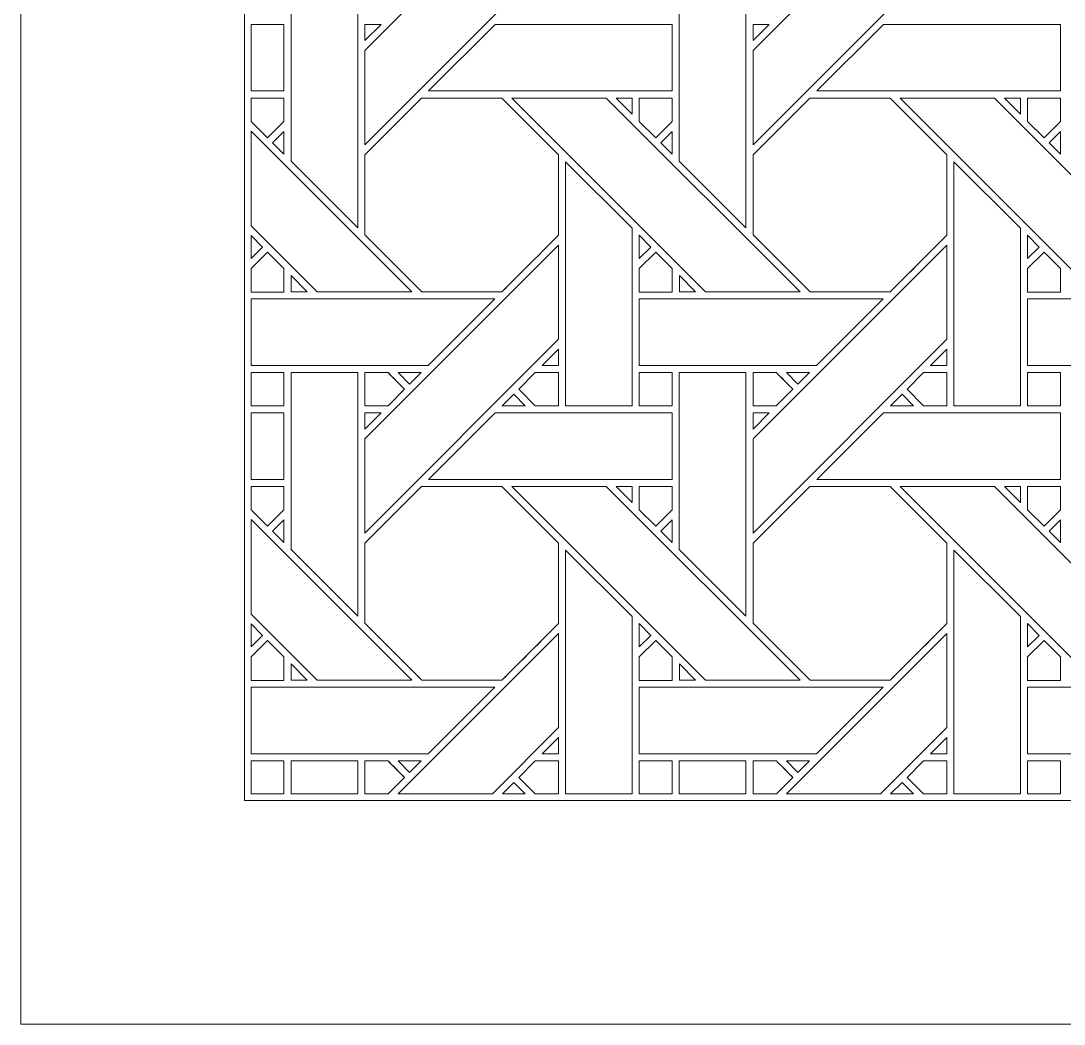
# Model space of a CAD drawing. Header units: inches. Extents: x 9.88 to 14.88, y 6.59 to 11.59.
# Drawn here: x 9.883 to 12.432, y 6.595 to 9.046 of the extents above; entities that cross this region are included whole.
import ezdxf

# ---------------------------------------------------------------- set-up
doc = ezdxf.new("R2010")
doc.units = ezdxf.units.IN
doc.header["$MEASUREMENT"] = 0
doc.layers.add('Design', color=7, linetype='Continuous', lineweight=0)

msp = doc.modelspace()

# ---------------------------------------------------------------- linework, layer by layer
at = {"layer": 'Design'}
for points, knots in [([(9.8829, 11.5948), (9.8829, 11.5948), (9.8829, 6.5948), (9.8829, 6.5948), (9.8829, 6.5948), (14.8829, 6.5948), (14.8829, 6.5948), (14.8829, 6.5948), (14.8829, 11.5948), (14.8829, 11.5948), (14.8829, 11.5948), (9.8829, 11.5948), (9.8829, 11.5948)], [0, 0, 0, 0, 1, 1, 1, 2, 2, 2, 3, 3, 3, 4, 4, 4, 4]), ([(10.4295, 11.0481), (10.4295, 11.0481), (10.4295, 7.1414), (10.4295, 7.1414), (10.4295, 7.1414), (14.3362, 7.1414), (14.3362, 7.1414), (14.3362, 7.1414), (14.3362, 11.0481), (14.3362, 11.0481), (14.3362, 11.0481), (10.4295, 11.0481), (10.4295, 11.0481)], [0, 0, 0, 0, 1, 1, 1, 2, 2, 2, 3, 3, 3, 4, 4, 4, 4]), ([(11.1966, 9.4467), (11.1966, 9.4467), (11.1966, 9.2166), (11.1966, 9.2166), (11.1966, 9.2166), (10.7229, 8.743), (10.7229, 8.743), (10.7229, 8.743), (10.7229, 8.9731), (10.7229, 8.9731), (10.7229, 8.9731), (11.1966, 9.4467), (11.1966, 9.4467)], [0, 0, 0, 0, 1, 1, 1, 2, 2, 2, 3, 3, 3, 4, 4, 4, 4]), ([(12.1453, 9.2166), (12.1453, 9.2166), (11.6717, 8.743), (11.6717, 8.743), (11.6717, 8.743), (11.6717, 8.9731), (11.6717, 8.9731), (11.6717, 8.9731), (12.1453, 9.4467), (12.1453, 9.4467), (12.1453, 9.4467), (12.1453, 9.2166), (12.1453, 9.2166)], [0, 0, 0, 0, 1, 1, 1, 2, 2, 2, 3, 3, 3, 4, 4, 4, 4]), ([(10.5429, 9.1352), (10.5429, 9.1352), (10.7058, 9.1352), (10.7058, 9.1352), (10.7058, 9.1352), (10.7058, 8.5401), (10.7058, 8.5401), (10.7058, 8.5401), (10.5429, 8.703), (10.5429, 8.703), (10.5429, 8.703), (10.5429, 9.1352), (10.5429, 9.1352)], [0, 0, 0, 0, 1, 1, 1, 2, 2, 2, 3, 3, 3, 4, 4, 4, 4]), ([(11.6545, 9.1352), (11.6545, 9.1352), (11.6545, 8.5401), (11.6545, 8.5401), (11.6545, 8.5401), (11.4916, 8.703), (11.4916, 8.703), (11.4916, 8.703), (11.4916, 9.1352), (11.4916, 9.1352), (11.4916, 9.1352), (11.6545, 9.1352), (11.6545, 9.1352)], [0, 0, 0, 0, 1, 1, 1, 2, 2, 2, 3, 3, 3, 4, 4, 4, 4]), ([(10.5253, 9.0373), (10.5253, 9.0373), (10.5253, 8.8745), (10.5253, 8.8745), (10.5253, 8.8745), (10.4455, 8.8745), (10.4455, 8.8745), (10.4455, 8.8745), (10.4455, 9.0373), (10.4455, 9.0373), (10.4455, 9.0373), (10.5253, 9.0373), (10.5253, 9.0373)], [0, 0, 0, 0, 1, 1, 1, 2, 2, 2, 3, 3, 3, 4, 4, 4, 4]), ([(10.7229, 8.9975), (10.7229, 8.9975), (10.7229, 9.0373), (10.7229, 9.0373), (10.7229, 9.0373), (10.7628, 9.0373), (10.7628, 9.0373), (10.7628, 9.0373), (10.7229, 8.9975), (10.7229, 8.9975)], [0, 0, 0, 0, 1, 1, 1, 2, 2, 2, 3, 3, 3, 3]), ([(11.4741, 9.0373), (11.4741, 9.0373), (11.4741, 8.8745), (11.4741, 8.8745), (11.4741, 8.8745), (10.8788, 8.8745), (10.8788, 8.8745), (10.8788, 8.8745), (11.0416, 9.0373), (11.0416, 9.0373), (11.0416, 9.0373), (11.4741, 9.0373), (11.4741, 9.0373)], [0, 0, 0, 0, 1, 1, 1, 2, 2, 2, 3, 3, 3, 4, 4, 4, 4]), ([(11.7115, 9.0373), (11.7115, 9.0373), (11.6717, 8.9975), (11.6717, 8.9975), (11.6717, 8.9975), (11.6717, 9.0373), (11.6717, 9.0373), (11.6717, 9.0373), (11.7115, 9.0373), (11.7115, 9.0373)], [0, 0, 0, 0, 1, 1, 1, 2, 2, 2, 3, 3, 3, 3]), ([(12.4228, 9.0373), (12.4228, 9.0373), (12.4228, 8.8745), (12.4228, 8.8745), (12.4228, 8.8745), (11.8275, 8.8745), (11.8275, 8.8745), (11.8275, 8.8745), (11.9904, 9.0373), (11.9904, 9.0373), (11.9904, 9.0373), (12.4228, 9.0373), (12.4228, 9.0373)], [0, 0, 0, 0, 1, 1, 1, 2, 2, 2, 3, 3, 3, 4, 4, 4, 4]), ([(10.5253, 8.8573), (10.5253, 8.8573), (10.5253, 8.7997), (10.5253, 8.7997), (10.5253, 8.7997), (10.4854, 8.7598), (10.4854, 8.7598), (10.4854, 8.7598), (10.4455, 8.7997), (10.4455, 8.7997), (10.4455, 8.7997), (10.4455, 8.8573), (10.4455, 8.8573), (10.4455, 8.8573), (10.5253, 8.8573), (10.5253, 8.8573)], [0, 0, 0, 0, 1, 1, 1, 2, 2, 2, 3, 3, 3, 4, 4, 4, 5, 5, 5, 5]), ([(10.5253, 8.7997), (10.5253, 8.7997), (10.4854, 8.7598), (10.4854, 8.7598), (10.4854, 8.7598), (10.4455, 8.7997), (10.4455, 8.7997), (10.4455, 8.7997), (10.4455, 8.8573), (10.4455, 8.8573), (10.4455, 8.8573), (10.5253, 8.8573), (10.5253, 8.8573), (10.5253, 8.8573), (10.5253, 8.7997), (10.5253, 8.7997)], [0, 0, 0, 0, 1, 1, 1, 2, 2, 2, 3, 3, 3, 4, 4, 4, 5, 5, 5, 5]), ([(10.8616, 8.8573), (10.8616, 8.8573), (11.0578, 8.8573), (11.0578, 8.8573), (11.0578, 8.8573), (11.1966, 8.7186), (11.1966, 8.7186), (11.1966, 8.7186), (11.1966, 8.5224), (11.1966, 8.5224), (11.1788, 8.5044), (11.0669, 8.3927), (11.0579, 8.3837), (11.0579, 8.3837), (10.8622, 8.3837), (10.8622, 8.3837), (10.8622, 8.3837), (10.7229, 8.5229), (10.7229, 8.5229), (10.7229, 8.5229), (10.7229, 8.7186), (10.7229, 8.7186), (10.7229, 8.7186), (10.8616, 8.8573), (10.8616, 8.8573)], [0, 0, 0, 0, 1, 1, 1, 2, 2, 2, 3, 3, 3, 4, 4, 4, 5, 5, 5, 6, 6, 6, 7, 7, 7, 8, 8, 8, 8]), ([(10.8616, 8.8573), (10.8616, 8.8573), (11.0578, 8.8573), (11.0578, 8.8573), (11.0578, 8.8573), (11.1966, 8.7186), (11.1966, 8.7186), (11.1966, 8.7186), (11.1966, 8.5224), (11.1966, 8.5224), (11.1787, 8.5044), (11.0668, 8.3927), (11.0579, 8.3837), (11.0579, 8.3837), (10.8622, 8.3837), (10.8622, 8.3837), (10.8622, 8.3837), (10.7229, 8.5229), (10.7229, 8.5229), (10.7229, 8.5229), (10.7229, 8.7186), (10.7229, 8.7186), (10.7229, 8.7186), (10.8616, 8.8573), (10.8616, 8.8573)], [0, 0, 0, 0, 1, 1, 1, 2, 2, 2, 3, 3, 3, 4, 4, 4, 5, 5, 5, 6, 6, 6, 7, 7, 7, 8, 8, 8, 8]), ([(11.313, 8.8573), (11.313, 8.8573), (11.7867, 8.3837), (11.7867, 8.3837), (11.7867, 8.3837), (11.5556, 8.3837), (11.5556, 8.3837), (11.5556, 8.3837), (11.0821, 8.8573), (11.0821, 8.8573), (11.0821, 8.8573), (11.313, 8.8573), (11.313, 8.8573)], [0, 0, 0, 0, 1, 1, 1, 2, 2, 2, 3, 3, 3, 4, 4, 4, 4]), ([(11.3766, 8.8573), (11.3766, 8.8573), (11.3766, 8.8175), (11.3766, 8.8175), (11.3766, 8.8175), (11.3372, 8.8573), (11.3372, 8.8573), (11.3372, 8.8573), (11.3766, 8.8573), (11.3766, 8.8573)], [0, 0, 0, 0, 1, 1, 1, 2, 2, 2, 3, 3, 3, 3]), ([(11.474, 8.8573), (11.474, 8.8573), (11.474, 8.7997), (11.474, 8.7997), (11.474, 8.7997), (11.4341, 8.7598), (11.4341, 8.7598), (11.4341, 8.7598), (11.3938, 8.8001), (11.3938, 8.8001), (11.3938, 8.8001), (11.3938, 8.8573), (11.3938, 8.8573), (11.3938, 8.8573), (11.474, 8.8573), (11.474, 8.8573)], [0, 0, 0, 0, 1, 1, 1, 2, 2, 2, 3, 3, 3, 4, 4, 4, 5, 5, 5, 5]), ([(11.4341, 8.7598), (11.4341, 8.7598), (11.3938, 8.8001), (11.3938, 8.8001), (11.3938, 8.8001), (11.3938, 8.8573), (11.3938, 8.8573), (11.3938, 8.8573), (11.474, 8.8573), (11.474, 8.8573), (11.474, 8.8573), (11.474, 8.7997), (11.474, 8.7997), (11.474, 8.7997), (11.4341, 8.7598), (11.4341, 8.7598)], [0, 0, 0, 0, 1, 1, 1, 2, 2, 2, 3, 3, 3, 4, 4, 4, 5, 5, 5, 5]), ([(11.8104, 8.8573), (11.8104, 8.8573), (12.0066, 8.8573), (12.0066, 8.8573), (12.0066, 8.8573), (12.1453, 8.7186), (12.1453, 8.7186), (12.1453, 8.7186), (12.1453, 8.5224), (12.1453, 8.5224), (12.1275, 8.5045), (12.0156, 8.3927), (12.0066, 8.3837), (12.0066, 8.3837), (11.8109, 8.3837), (11.8109, 8.3837), (11.8109, 8.3837), (11.6717, 8.5229), (11.6717, 8.5229), (11.6717, 8.5229), (11.6717, 8.7186), (11.6717, 8.7186), (11.6717, 8.7186), (11.8104, 8.8573), (11.8104, 8.8573)], [0, 0, 0, 0, 1, 1, 1, 2, 2, 2, 3, 3, 3, 4, 4, 4, 5, 5, 5, 6, 6, 6, 7, 7, 7, 8, 8, 8, 8]), ([(11.6717, 8.7186), (11.6717, 8.7186), (11.8104, 8.8573), (11.8104, 8.8573), (11.8104, 8.8573), (12.0066, 8.8573), (12.0066, 8.8573), (12.0066, 8.8573), (12.1453, 8.7186), (12.1453, 8.7186), (12.1453, 8.7186), (12.1453, 8.5224), (12.1453, 8.5224), (12.1273, 8.5043), (12.0155, 8.3926), (12.0066, 8.3837), (12.0066, 8.3837), (11.8109, 8.3837), (11.8109, 8.3837), (11.8109, 8.3837), (11.6717, 8.5229), (11.6717, 8.5229), (11.6717, 8.5229), (11.6717, 8.7186), (11.6717, 8.7186)], [0, 0, 0, 0, 1, 1, 1, 2, 2, 2, 3, 3, 3, 4, 4, 4, 5, 5, 5, 6, 6, 6, 7, 7, 7, 8, 8, 8, 8]), ([(12.0308, 8.8573), (12.0308, 8.8573), (12.2618, 8.8573), (12.2618, 8.8573), (12.2618, 8.8573), (12.7354, 8.3837), (12.7354, 8.3837), (12.7354, 8.3837), (12.5044, 8.3837), (12.5044, 8.3837), (12.5044, 8.3837), (12.0308, 8.8573), (12.0308, 8.8573)], [0, 0, 0, 0, 1, 1, 1, 2, 2, 2, 3, 3, 3, 4, 4, 4, 4]), ([(12.3253, 8.8573), (12.3253, 8.8573), (12.3253, 8.8175), (12.3253, 8.8175), (12.3253, 8.8175), (12.2859, 8.8573), (12.2859, 8.8573), (12.2859, 8.8573), (12.3253, 8.8573), (12.3253, 8.8573)], [0, 0, 0, 0, 1, 1, 1, 2, 2, 2, 3, 3, 3, 3]), ([(12.4228, 8.8573), (12.4228, 8.8573), (12.4228, 8.7997), (12.4228, 8.7997), (12.4228, 8.7997), (12.3828, 8.7598), (12.3828, 8.7598), (12.3828, 8.7598), (12.3425, 8.8001), (12.3425, 8.8001), (12.3425, 8.8001), (12.3425, 8.8573), (12.3425, 8.8573), (12.3425, 8.8573), (12.4228, 8.8573), (12.4228, 8.8573)], [0, 0, 0, 0, 1, 1, 1, 2, 2, 2, 3, 3, 3, 4, 4, 4, 5, 5, 5, 5]), ([(12.3828, 8.7598), (12.3828, 8.7598), (12.3425, 8.8001), (12.3425, 8.8001), (12.3425, 8.8001), (12.3425, 8.8573), (12.3425, 8.8573), (12.3425, 8.8573), (12.4228, 8.8573), (12.4228, 8.8573), (12.4228, 8.8573), (12.4228, 8.7997), (12.4228, 8.7997), (12.4228, 8.7997), (12.3828, 8.7598), (12.3828, 8.7598)], [0, 0, 0, 0, 1, 1, 1, 2, 2, 2, 3, 3, 3, 4, 4, 4, 5, 5, 5, 5]), ([(10.4455, 8.7762), (10.4455, 8.7762), (10.8379, 8.3837), (10.8379, 8.3837), (10.8379, 8.3837), (10.6069, 8.3837), (10.6069, 8.3837), (10.6069, 8.3837), (10.4455, 8.5452), (10.4455, 8.5452), (10.4455, 8.5452), (10.4455, 8.7762), (10.4455, 8.7762)], [0, 0, 0, 0, 1, 1, 1, 2, 2, 2, 3, 3, 3, 4, 4, 4, 4]), ([(10.5253, 8.7755), (10.5253, 8.7755), (10.5253, 8.7203), (10.5253, 8.7203), (10.5253, 8.7203), (10.4976, 8.7477), (10.4976, 8.7477), (10.4976, 8.7477), (10.5253, 8.7755), (10.5253, 8.7755)], [0, 0, 0, 0, 1, 1, 1, 2, 2, 2, 3, 3, 3, 3]), ([(11.4741, 8.7755), (11.4741, 8.7755), (11.4741, 8.7203), (11.4741, 8.7203), (11.4741, 8.7203), (11.4463, 8.7477), (11.4463, 8.7477), (11.4463, 8.7477), (11.4741, 8.7755), (11.4741, 8.7755)], [0, 0, 0, 0, 1, 1, 1, 2, 2, 2, 3, 3, 3, 3]), ([(12.4228, 8.7755), (12.4228, 8.7755), (12.4228, 8.7203), (12.4228, 8.7203), (12.4228, 8.7203), (12.395, 8.7477), (12.395, 8.7477), (12.395, 8.7477), (12.4228, 8.7755), (12.4228, 8.7755)], [0, 0, 0, 0, 1, 1, 1, 2, 2, 2, 3, 3, 3, 3]), ([(11.3765, 8.5394), (11.3765, 8.5394), (11.3765, 8.1057), (11.3765, 8.1057), (11.3765, 8.1057), (11.2137, 8.1057), (11.2137, 8.1057), (11.2137, 8.1057), (11.2137, 8.7015), (11.2137, 8.7015), (11.2137, 8.7015), (11.3765, 8.5394), (11.3765, 8.5394)], [0, 0, 0, 0, 1, 1, 1, 2, 2, 2, 3, 3, 3, 4, 4, 4, 4]), ([(12.3252, 8.5394), (12.3252, 8.5394), (12.3252, 8.1057), (12.3252, 8.1057), (12.3252, 8.1057), (12.1625, 8.1057), (12.1625, 8.1057), (12.1625, 8.1057), (12.1625, 8.7015), (12.1625, 8.7015), (12.1625, 8.7015), (12.3252, 8.5394), (12.3252, 8.5394)], [0, 0, 0, 0, 1, 1, 1, 2, 2, 2, 3, 3, 3, 4, 4, 4, 4]), ([(10.4455, 8.5215), (10.4455, 8.5215), (10.4733, 8.4933), (10.4733, 8.4933), (10.4733, 8.4933), (10.4455, 8.4655), (10.4455, 8.4655), (10.4455, 8.4655), (10.4455, 8.5215), (10.4455, 8.5215)], [0, 0, 0, 0, 1, 1, 1, 2, 2, 2, 3, 3, 3, 3]), ([(11.3938, 8.4651), (11.3938, 8.4651), (11.3938, 8.5219), (11.3938, 8.5219), (11.3938, 8.5219), (11.422, 8.4933), (11.422, 8.4933), (11.422, 8.4933), (11.3938, 8.4651), (11.3938, 8.4651)], [0, 0, 0, 0, 1, 1, 1, 2, 2, 2, 3, 3, 3, 3]), ([(12.3425, 8.4651), (12.3425, 8.4651), (12.3425, 8.5219), (12.3425, 8.5219), (12.3425, 8.5219), (12.3707, 8.4933), (12.3707, 8.4933), (12.3707, 8.4933), (12.3425, 8.4651), (12.3425, 8.4651)], [0, 0, 0, 0, 1, 1, 1, 2, 2, 2, 3, 3, 3, 3]), ([(11.1966, 8.498), (11.1966, 8.498), (11.1966, 8.2679), (11.1966, 8.2679), (11.1966, 8.2679), (10.7229, 7.7943), (10.7229, 7.7943), (10.7229, 7.7943), (10.7229, 8.0244), (10.7229, 8.0244), (10.7229, 8.0244), (11.1966, 8.498), (11.1966, 8.498)], [0, 0, 0, 0, 1, 1, 1, 2, 2, 2, 3, 3, 3, 4, 4, 4, 4]), ([(11.6717, 8.0244), (11.6717, 8.0244), (12.1453, 8.498), (12.1453, 8.498), (12.1453, 8.498), (12.1453, 8.2679), (12.1453, 8.2679), (12.1453, 8.2679), (11.6717, 7.7943), (11.6717, 7.7943), (11.6717, 7.7943), (11.6717, 8.0244), (11.6717, 8.0244)], [0, 0, 0, 0, 1, 1, 1, 2, 2, 2, 3, 3, 3, 4, 4, 4, 4]), ([(10.4455, 8.3834), (10.4455, 8.3834), (10.4455, 8.4411), (10.4455, 8.4411), (10.4455, 8.4411), (10.4854, 8.4811), (10.4854, 8.4811), (10.4854, 8.4811), (10.5257, 8.4407), (10.5257, 8.4407), (10.5257, 8.4407), (10.5257, 8.3834), (10.5257, 8.3834), (10.5257, 8.3834), (10.4455, 8.3834), (10.4455, 8.3834)], [0, 0, 0, 0, 1, 1, 1, 2, 2, 2, 3, 3, 3, 4, 4, 4, 5, 5, 5, 5]), ([(10.4455, 8.4411), (10.4455, 8.4411), (10.4854, 8.4811), (10.4854, 8.4811), (10.4854, 8.4811), (10.5257, 8.4407), (10.5257, 8.4407), (10.5257, 8.4407), (10.5257, 8.3834), (10.5257, 8.3834), (10.5257, 8.3834), (10.4455, 8.3834), (10.4455, 8.3834), (10.4455, 8.3834), (10.4455, 8.4411), (10.4455, 8.4411)], [0, 0, 0, 0, 1, 1, 1, 2, 2, 2, 3, 3, 3, 4, 4, 4, 5, 5, 5, 5]), ([(11.3938, 8.3834), (11.3938, 8.3834), (11.3938, 8.4407), (11.3938, 8.4407), (11.3938, 8.4407), (11.4341, 8.4811), (11.4341, 8.4811), (11.4341, 8.4811), (11.4745, 8.4407), (11.4745, 8.4407), (11.4745, 8.4407), (11.4745, 8.3834), (11.4745, 8.3834), (11.4745, 8.3834), (11.3938, 8.3834), (11.3938, 8.3834)], [0, 0, 0, 0, 1, 1, 1, 2, 2, 2, 3, 3, 3, 4, 4, 4, 5, 5, 5, 5]), ([(11.3938, 8.3834), (11.3938, 8.3834), (11.3938, 8.4407), (11.3938, 8.4407), (11.3938, 8.4407), (11.4341, 8.4811), (11.4341, 8.4811), (11.4341, 8.4811), (11.4745, 8.4407), (11.4745, 8.4407), (11.4745, 8.4407), (11.4745, 8.3834), (11.4745, 8.3834), (11.4745, 8.3834), (11.3938, 8.3834), (11.3938, 8.3834)], [0, 0, 0, 0, 1, 1, 1, 2, 2, 2, 3, 3, 3, 4, 4, 4, 5, 5, 5, 5]), ([(12.3425, 8.3834), (12.3425, 8.3834), (12.3425, 8.4407), (12.3425, 8.4407), (12.3425, 8.4407), (12.3829, 8.4811), (12.3829, 8.4811), (12.3829, 8.4811), (12.4232, 8.4407), (12.4232, 8.4407), (12.4232, 8.4407), (12.4232, 8.3834), (12.4232, 8.3834), (12.4232, 8.3834), (12.3425, 8.3834), (12.3425, 8.3834)], [0, 0, 0, 0, 1, 1, 1, 2, 2, 2, 3, 3, 3, 4, 4, 4, 5, 5, 5, 5]), ([(12.3829, 8.4811), (12.3829, 8.4811), (12.4232, 8.4407), (12.4232, 8.4407), (12.4232, 8.4407), (12.4232, 8.3834), (12.4232, 8.3834), (12.4232, 8.3834), (12.3425, 8.3834), (12.3425, 8.3834), (12.3425, 8.3834), (12.3425, 8.4407), (12.3425, 8.4407), (12.3425, 8.4407), (12.3829, 8.4811), (12.3829, 8.4811)], [0, 0, 0, 0, 1, 1, 1, 2, 2, 2, 3, 3, 3, 4, 4, 4, 5, 5, 5, 5]), ([(10.5827, 8.3837), (10.5827, 8.3837), (10.543, 8.3837), (10.543, 8.3837), (10.543, 8.3837), (10.543, 8.4235), (10.543, 8.4235), (10.543, 8.4235), (10.5827, 8.3837), (10.5827, 8.3837)], [0, 0, 0, 0, 1, 1, 1, 2, 2, 2, 3, 3, 3, 3]), ([(11.5314, 8.3837), (11.5314, 8.3837), (11.4917, 8.3837), (11.4917, 8.3837), (11.4917, 8.3837), (11.4917, 8.4235), (11.4917, 8.4235), (11.4917, 8.4235), (11.5314, 8.3837), (11.5314, 8.3837)], [0, 0, 0, 0, 1, 1, 1, 2, 2, 2, 3, 3, 3, 3]), ([(10.4455, 8.2037), (10.4455, 8.2037), (10.4455, 8.3664), (10.4455, 8.3664), (10.4455, 8.3664), (11.0408, 8.3664), (11.0408, 8.3664), (11.0408, 8.3664), (10.8781, 8.2037), (10.8781, 8.2037), (10.8781, 8.2037), (10.4455, 8.2037), (10.4455, 8.2037)], [0, 0, 0, 0, 1, 1, 1, 2, 2, 2, 3, 3, 3, 4, 4, 4, 4]), ([(11.3938, 8.2037), (11.3938, 8.2037), (11.3938, 8.3664), (11.3938, 8.3664), (11.3938, 8.3664), (11.9895, 8.3664), (11.9895, 8.3664), (11.9895, 8.3664), (11.8268, 8.2037), (11.8268, 8.2037), (11.8268, 8.2037), (11.3938, 8.2037), (11.3938, 8.2037)], [0, 0, 0, 0, 1, 1, 1, 2, 2, 2, 3, 3, 3, 4, 4, 4, 4]), ([(12.3425, 8.2037), (12.3425, 8.2037), (12.3425, 8.3664), (12.3425, 8.3664), (12.3425, 8.3664), (12.9383, 8.3664), (12.9383, 8.3664), (12.9383, 8.3664), (12.7755, 8.2037), (12.7755, 8.2037), (12.7755, 8.2037), (12.3425, 8.2037), (12.3425, 8.2037)], [0, 0, 0, 0, 1, 1, 1, 2, 2, 2, 3, 3, 3, 4, 4, 4, 4]), ([(11.1568, 8.2038), (11.1568, 8.2038), (11.1966, 8.2435), (11.1966, 8.2435), (11.1966, 8.2435), (11.1966, 8.2038), (11.1966, 8.2038), (11.1966, 8.2038), (11.1568, 8.2038), (11.1568, 8.2038)], [0, 0, 0, 0, 1, 1, 1, 2, 2, 2, 3, 3, 3, 3]), ([(12.1056, 8.2038), (12.1056, 8.2038), (12.1453, 8.2435), (12.1453, 8.2435), (12.1453, 8.2435), (12.1453, 8.2038), (12.1453, 8.2038), (12.1453, 8.2038), (12.1056, 8.2038), (12.1056, 8.2038)], [0, 0, 0, 0, 1, 1, 1, 2, 2, 2, 3, 3, 3, 3]), ([(10.4455, 8.1865), (10.4455, 8.1865), (10.5253, 8.1865), (10.5253, 8.1865), (10.5253, 8.1865), (10.5253, 8.1057), (10.5253, 8.1057), (10.5253, 8.1057), (10.4455, 8.1057), (10.4455, 8.1057), (10.4455, 8.1057), (10.4455, 8.1865), (10.4455, 8.1865)], [0, 0, 0, 0, 1, 1, 1, 2, 2, 2, 3, 3, 3, 4, 4, 4, 4]), ([(10.4455, 8.1865), (10.4455, 8.1865), (10.5253, 8.1865), (10.5253, 8.1865), (10.5253, 8.1865), (10.5253, 8.1057), (10.5253, 8.1057), (10.5253, 8.1057), (10.4455, 8.1057), (10.4455, 8.1057), (10.4455, 8.1057), (10.4455, 8.1865), (10.4455, 8.1865)], [0, 0, 0, 0, 1, 1, 1, 2, 2, 2, 3, 3, 3, 4, 4, 4, 4]), ([(10.5429, 8.1865), (10.5429, 8.1865), (10.7058, 8.1865), (10.7058, 8.1865), (10.7058, 8.1865), (10.7058, 7.5914), (10.7058, 7.5914), (10.7058, 7.5914), (10.5429, 7.7543), (10.5429, 7.7543), (10.5429, 7.7543), (10.5429, 8.1865), (10.5429, 8.1865)], [0, 0, 0, 0, 1, 1, 1, 2, 2, 2, 3, 3, 3, 4, 4, 4, 4]), ([(10.78, 8.1865), (10.7851, 8.1813), (10.8159, 8.1505), (10.8203, 8.1461), (10.8203, 8.1461), (10.7799, 8.1057), (10.7799, 8.1057), (10.7799, 8.1057), (10.7229, 8.1057), (10.7229, 8.1057), (10.7229, 8.1057), (10.7229, 8.1865), (10.7229, 8.1865), (10.7229, 8.1865), (10.78, 8.1865), (10.78, 8.1865)], [0, 0, 0, 0, 1, 1, 1, 2, 2, 2, 3, 3, 3, 4, 4, 4, 5, 5, 5, 5]), ([(10.8203, 8.1461), (10.8203, 8.1461), (10.7799, 8.1057), (10.7799, 8.1057), (10.7799, 8.1057), (10.7229, 8.1057), (10.7229, 8.1057), (10.7229, 8.1057), (10.7229, 8.1865), (10.7229, 8.1865), (10.7229, 8.1865), (10.78, 8.1865), (10.78, 8.1865), (10.7855, 8.181), (10.8203, 8.1461), (10.8203, 8.1461)], [0, 0, 0, 0, 1, 1, 1, 2, 2, 2, 3, 3, 3, 4, 4, 4, 5, 5, 5, 5]), ([(10.8325, 8.1583), (10.8325, 8.1583), (10.8044, 8.1865), (10.8044, 8.1865), (10.8044, 8.1865), (10.8608, 8.1865), (10.8608, 8.1865), (10.8608, 8.1865), (10.8325, 8.1583), (10.8325, 8.1583)], [0, 0, 0, 0, 1, 1, 1, 2, 2, 2, 3, 3, 3, 3]), ([(11.1395, 8.1057), (11.1395, 8.1057), (11.0991, 8.1461), (11.0991, 8.1461), (11.0991, 8.1461), (11.1396, 8.1865), (11.1396, 8.1865), (11.1396, 8.1865), (11.1966, 8.1865), (11.1966, 8.1865), (11.1966, 8.1865), (11.1966, 8.1057), (11.1966, 8.1057), (11.1966, 8.1057), (11.1395, 8.1057), (11.1395, 8.1057)], [0, 0, 0, 0, 1, 1, 1, 2, 2, 2, 3, 3, 3, 4, 4, 4, 5, 5, 5, 5]), ([(11.1966, 8.1865), (11.1966, 8.1865), (11.1966, 8.1057), (11.1966, 8.1057), (11.1966, 8.1057), (11.1395, 8.1057), (11.1395, 8.1057), (11.1395, 8.1057), (11.0991, 8.1461), (11.0991, 8.1461), (11.0991, 8.1461), (11.1396, 8.1865), (11.1396, 8.1865), (11.1396, 8.1865), (11.1966, 8.1865), (11.1966, 8.1865)], [0, 0, 0, 0, 1, 1, 1, 2, 2, 2, 3, 3, 3, 4, 4, 4, 5, 5, 5, 5]), ([(11.3938, 8.1057), (11.3938, 8.1057), (11.3938, 8.1865), (11.3938, 8.1865), (11.3938, 8.1865), (11.474, 8.1865), (11.474, 8.1865), (11.474, 8.1865), (11.474, 8.1057), (11.474, 8.1057), (11.474, 8.1057), (11.3938, 8.1057), (11.3938, 8.1057)], [0, 0, 0, 0, 1, 1, 1, 2, 2, 2, 3, 3, 3, 4, 4, 4, 4]), ([(11.3938, 8.1865), (11.3938, 8.1865), (11.474, 8.1865), (11.474, 8.1865), (11.474, 8.1865), (11.474, 8.1057), (11.474, 8.1057), (11.474, 8.1057), (11.3938, 8.1057), (11.3938, 8.1057), (11.3938, 8.1057), (11.3938, 8.1865), (11.3938, 8.1865)], [0, 0, 0, 0, 1, 1, 1, 2, 2, 2, 3, 3, 3, 4, 4, 4, 4]), ([(11.6545, 8.1865), (11.6545, 8.1865), (11.6545, 7.5914), (11.6545, 7.5914), (11.6545, 7.5914), (11.4916, 7.7543), (11.4916, 7.7543), (11.4916, 7.7543), (11.4916, 8.1865), (11.4916, 8.1865), (11.4916, 8.1865), (11.6545, 8.1865), (11.6545, 8.1865)], [0, 0, 0, 0, 1, 1, 1, 2, 2, 2, 3, 3, 3, 4, 4, 4, 4]), ([(11.7287, 8.1865), (11.7339, 8.1813), (11.7646, 8.1505), (11.7691, 8.1461), (11.7691, 8.1461), (11.7286, 8.1057), (11.7286, 8.1057), (11.7286, 8.1057), (11.6717, 8.1057), (11.6717, 8.1057), (11.6717, 8.1057), (11.6717, 8.1865), (11.6717, 8.1865), (11.6717, 8.1865), (11.7287, 8.1865), (11.7287, 8.1865)], [0, 0, 0, 0, 1, 1, 1, 2, 2, 2, 3, 3, 3, 4, 4, 4, 5, 5, 5, 5]), ([(11.6717, 8.1865), (11.6717, 8.1865), (11.7287, 8.1865), (11.7287, 8.1865), (11.734, 8.1812), (11.7648, 8.1503), (11.7691, 8.1461), (11.7691, 8.1461), (11.7286, 8.1057), (11.7286, 8.1057), (11.7286, 8.1057), (11.6717, 8.1057), (11.6717, 8.1057), (11.6717, 8.1057), (11.6717, 8.1865), (11.6717, 8.1865)], [0, 0, 0, 0, 1, 1, 1, 2, 2, 2, 3, 3, 3, 4, 4, 4, 5, 5, 5, 5]), ([(11.8096, 8.1865), (11.8096, 8.1865), (11.7813, 8.1583), (11.7813, 8.1583), (11.7813, 8.1583), (11.7531, 8.1865), (11.7531, 8.1865), (11.7531, 8.1865), (11.8096, 8.1865), (11.8096, 8.1865)], [0, 0, 0, 0, 1, 1, 1, 2, 2, 2, 3, 3, 3, 3]), ([(12.0882, 8.1057), (12.0882, 8.1057), (12.0479, 8.1461), (12.0479, 8.1461), (12.0479, 8.1461), (12.0883, 8.1865), (12.0883, 8.1865), (12.0883, 8.1865), (12.1453, 8.1865), (12.1453, 8.1865), (12.1453, 8.1865), (12.1453, 8.1057), (12.1453, 8.1057), (12.1453, 8.1057), (12.0882, 8.1057), (12.0882, 8.1057)], [0, 0, 0, 0, 1, 1, 1, 2, 2, 2, 3, 3, 3, 4, 4, 4, 5, 5, 5, 5]), ([(12.0479, 8.1461), (12.0479, 8.1461), (12.0883, 8.1865), (12.0883, 8.1865), (12.0883, 8.1865), (12.1453, 8.1865), (12.1453, 8.1865), (12.1453, 8.1865), (12.1453, 8.1057), (12.1453, 8.1057), (12.1453, 8.1057), (12.0882, 8.1057), (12.0882, 8.1057), (12.0882, 8.1057), (12.0479, 8.1461), (12.0479, 8.1461)], [0, 0, 0, 0, 1, 1, 1, 2, 2, 2, 3, 3, 3, 4, 4, 4, 5, 5, 5, 5]), ([(12.3425, 8.1865), (12.3425, 8.1865), (12.4228, 8.1865), (12.4228, 8.1865), (12.4228, 8.1865), (12.4228, 8.1057), (12.4228, 8.1057), (12.4228, 8.1057), (12.3425, 8.1057), (12.3425, 8.1057), (12.3425, 8.1057), (12.3425, 8.1865), (12.3425, 8.1865)], [0, 0, 0, 0, 1, 1, 1, 2, 2, 2, 3, 3, 3, 4, 4, 4, 4]), ([(12.4228, 8.1865), (12.4228, 8.1865), (12.4228, 8.1057), (12.4228, 8.1057), (12.4228, 8.1057), (12.3425, 8.1057), (12.3425, 8.1057), (12.3425, 8.1057), (12.3425, 8.1865), (12.3425, 8.1865), (12.3425, 8.1865), (12.4228, 8.1865), (12.4228, 8.1865)], [0, 0, 0, 0, 1, 1, 1, 2, 2, 2, 3, 3, 3, 4, 4, 4, 4]), ([(11.1153, 8.1057), (11.1153, 8.1057), (11.0588, 8.1057), (11.0588, 8.1057), (11.0588, 8.1057), (11.087, 8.1339), (11.087, 8.1339), (11.087, 8.1339), (11.1153, 8.1057), (11.1153, 8.1057)], [0, 0, 0, 0, 1, 1, 1, 2, 2, 2, 3, 3, 3, 3]), ([(12.064, 8.1057), (12.064, 8.1057), (12.0075, 8.1057), (12.0075, 8.1057), (12.0075, 8.1057), (12.0358, 8.1339), (12.0358, 8.1339), (12.0358, 8.1339), (12.064, 8.1057), (12.064, 8.1057)], [0, 0, 0, 0, 1, 1, 1, 2, 2, 2, 3, 3, 3, 3]), ([(10.5253, 8.0885), (10.5253, 8.0885), (10.5253, 7.9257), (10.5253, 7.9257), (10.5253, 7.9257), (10.4455, 7.9257), (10.4455, 7.9257), (10.4455, 7.9257), (10.4455, 8.0885), (10.4455, 8.0885), (10.4455, 8.0885), (10.5253, 8.0885), (10.5253, 8.0885)], [0, 0, 0, 0, 1, 1, 1, 2, 2, 2, 3, 3, 3, 4, 4, 4, 4]), ([(10.7229, 8.0487), (10.7229, 8.0487), (10.7229, 8.0885), (10.7229, 8.0885), (10.7229, 8.0885), (10.7628, 8.0885), (10.7628, 8.0885), (10.7628, 8.0885), (10.7229, 8.0487), (10.7229, 8.0487)], [0, 0, 0, 0, 1, 1, 1, 2, 2, 2, 3, 3, 3, 3]), ([(10.8788, 7.9257), (10.8788, 7.9257), (11.0416, 8.0885), (11.0416, 8.0885), (11.0416, 8.0885), (11.4741, 8.0885), (11.4741, 8.0885), (11.4741, 8.0885), (11.4741, 7.9257), (11.4741, 7.9257), (11.4741, 7.9257), (10.8788, 7.9257), (10.8788, 7.9257)], [0, 0, 0, 0, 1, 1, 1, 2, 2, 2, 3, 3, 3, 4, 4, 4, 4]), ([(11.7115, 8.0885), (11.7115, 8.0885), (11.6717, 8.0487), (11.6717, 8.0487), (11.6717, 8.0487), (11.6717, 8.0885), (11.6717, 8.0885), (11.6717, 8.0885), (11.7115, 8.0885), (11.7115, 8.0885)], [0, 0, 0, 0, 1, 1, 1, 2, 2, 2, 3, 3, 3, 3]), ([(11.8275, 7.9257), (11.8275, 7.9257), (11.9904, 8.0885), (11.9904, 8.0885), (11.9904, 8.0885), (12.4228, 8.0885), (12.4228, 8.0885), (12.4228, 8.0885), (12.4228, 7.9257), (12.4228, 7.9257), (12.4228, 7.9257), (11.8275, 7.9257), (11.8275, 7.9257)], [0, 0, 0, 0, 1, 1, 1, 2, 2, 2, 3, 3, 3, 4, 4, 4, 4]), ([(10.5253, 7.9086), (10.5253, 7.9086), (10.5253, 7.851), (10.5253, 7.851), (10.5253, 7.851), (10.4854, 7.8111), (10.4854, 7.8111), (10.4854, 7.8111), (10.4455, 7.851), (10.4455, 7.851), (10.4455, 7.851), (10.4455, 7.9086), (10.4455, 7.9086), (10.4455, 7.9086), (10.5253, 7.9086), (10.5253, 7.9086)], [0, 0, 0, 0, 1, 1, 1, 2, 2, 2, 3, 3, 3, 4, 4, 4, 5, 5, 5, 5]), ([(10.5253, 7.851), (10.5253, 7.851), (10.4854, 7.8111), (10.4854, 7.8111), (10.4854, 7.8111), (10.4455, 7.851), (10.4455, 7.851), (10.4455, 7.851), (10.4455, 7.9086), (10.4455, 7.9086), (10.4455, 7.9086), (10.5253, 7.9086), (10.5253, 7.9086), (10.5253, 7.9086), (10.5253, 7.851), (10.5253, 7.851)], [0, 0, 0, 0, 1, 1, 1, 2, 2, 2, 3, 3, 3, 4, 4, 4, 5, 5, 5, 5]), ([(11.0579, 7.435), (11.0579, 7.435), (10.8622, 7.435), (10.8622, 7.435), (10.8622, 7.435), (10.7229, 7.5742), (10.7229, 7.5742), (10.7229, 7.5742), (10.7229, 7.7699), (10.7229, 7.7699), (10.7229, 7.7699), (10.8616, 7.9086), (10.8616, 7.9086), (10.8616, 7.9086), (11.0578, 7.9086), (11.0578, 7.9086), (11.0578, 7.9086), (11.1966, 7.7699), (11.1966, 7.7699), (11.1966, 7.7699), (11.1966, 7.5737), (11.1966, 7.5737), (11.1788, 7.5557), (11.0669, 7.444), (11.0579, 7.435)], [0, 0, 0, 0, 1, 1, 1, 2, 2, 2, 3, 3, 3, 4, 4, 4, 5, 5, 5, 6, 6, 6, 7, 7, 7, 8, 8, 8, 8]), ([(10.8622, 7.435), (10.8622, 7.435), (10.7229, 7.5742), (10.7229, 7.5742), (10.7229, 7.5742), (10.7229, 7.7699), (10.7229, 7.7699), (10.7229, 7.7699), (10.8616, 7.9086), (10.8616, 7.9086), (10.8616, 7.9086), (11.0578, 7.9086), (11.0578, 7.9086), (11.0578, 7.9086), (11.1966, 7.7699), (11.1966, 7.7699), (11.1966, 7.7699), (11.1966, 7.5737), (11.1966, 7.5737), (11.1786, 7.5555), (11.0667, 7.4438), (11.0579, 7.435), (11.0579, 7.435), (10.8622, 7.435), (10.8622, 7.435)], [0, 0, 0, 0, 1, 1, 1, 2, 2, 2, 3, 3, 3, 4, 4, 4, 5, 5, 5, 6, 6, 6, 7, 7, 7, 8, 8, 8, 8]), ([(11.0821, 7.9086), (11.0821, 7.9086), (11.313, 7.9086), (11.313, 7.9086), (11.313, 7.9086), (11.7867, 7.435), (11.7867, 7.435), (11.7867, 7.435), (11.5556, 7.435), (11.5556, 7.435), (11.5556, 7.435), (11.0821, 7.9086), (11.0821, 7.9086)], [0, 0, 0, 0, 1, 1, 1, 2, 2, 2, 3, 3, 3, 4, 4, 4, 4]), ([(11.3766, 7.9086), (11.3766, 7.9086), (11.3766, 7.8688), (11.3766, 7.8688), (11.3766, 7.8688), (11.3372, 7.9086), (11.3372, 7.9086), (11.3372, 7.9086), (11.3766, 7.9086), (11.3766, 7.9086)], [0, 0, 0, 0, 1, 1, 1, 2, 2, 2, 3, 3, 3, 3]), ([(11.474, 7.9086), (11.474, 7.9086), (11.474, 7.851), (11.474, 7.851), (11.474, 7.851), (11.4341, 7.8111), (11.4341, 7.8111), (11.4341, 7.8111), (11.3938, 7.8514), (11.3938, 7.8514), (11.3938, 7.8514), (11.3938, 7.9086), (11.3938, 7.9086), (11.3938, 7.9086), (11.474, 7.9086), (11.474, 7.9086)], [0, 0, 0, 0, 1, 1, 1, 2, 2, 2, 3, 3, 3, 4, 4, 4, 5, 5, 5, 5]), ([(11.4341, 7.8111), (11.4341, 7.8111), (11.3938, 7.8514), (11.3938, 7.8514), (11.3938, 7.8514), (11.3938, 7.9086), (11.3938, 7.9086), (11.3938, 7.9086), (11.474, 7.9086), (11.474, 7.9086), (11.474, 7.9086), (11.474, 7.851), (11.474, 7.851), (11.474, 7.851), (11.4341, 7.8111), (11.4341, 7.8111)], [0, 0, 0, 0, 1, 1, 1, 2, 2, 2, 3, 3, 3, 4, 4, 4, 5, 5, 5, 5]), ([(12.0066, 7.435), (12.0066, 7.435), (11.8109, 7.435), (11.8109, 7.435), (11.8109, 7.435), (11.6717, 7.5742), (11.6717, 7.5742), (11.6717, 7.5742), (11.6717, 7.7699), (11.6717, 7.7699), (11.6717, 7.7699), (11.8104, 7.9086), (11.8104, 7.9086), (11.8104, 7.9086), (12.0066, 7.9086), (12.0066, 7.9086), (12.0066, 7.9086), (12.1453, 7.7699), (12.1453, 7.7699), (12.1453, 7.7699), (12.1453, 7.5737), (12.1453, 7.5737), (12.1275, 7.5557), (12.0156, 7.444), (12.0066, 7.435)], [0, 0, 0, 0, 1, 1, 1, 2, 2, 2, 3, 3, 3, 4, 4, 4, 5, 5, 5, 6, 6, 6, 7, 7, 7, 8, 8, 8, 8]), ([(11.8109, 7.435), (11.8109, 7.435), (11.6717, 7.5742), (11.6717, 7.5742), (11.6717, 7.5742), (11.6717, 7.7699), (11.6717, 7.7699), (11.6717, 7.7699), (11.8104, 7.9086), (11.8104, 7.9086), (11.8104, 7.9086), (12.0066, 7.9086), (12.0066, 7.9086), (12.0066, 7.9086), (12.1453, 7.7699), (12.1453, 7.7699), (12.1453, 7.7699), (12.1453, 7.5737), (12.1453, 7.5737), (12.1274, 7.5556), (12.0155, 7.4439), (12.0066, 7.435), (12.0066, 7.435), (11.8109, 7.435), (11.8109, 7.435)], [0, 0, 0, 0, 1, 1, 1, 2, 2, 2, 3, 3, 3, 4, 4, 4, 5, 5, 5, 6, 6, 6, 7, 7, 7, 8, 8, 8, 8]), ([(12.0308, 7.9086), (12.0308, 7.9086), (12.2618, 7.9086), (12.2618, 7.9086), (12.2618, 7.9086), (12.7354, 7.435), (12.7354, 7.435), (12.7354, 7.435), (12.5044, 7.435), (12.5044, 7.435), (12.5044, 7.435), (12.0308, 7.9086), (12.0308, 7.9086)], [0, 0, 0, 0, 1, 1, 1, 2, 2, 2, 3, 3, 3, 4, 4, 4, 4]), ([(12.3253, 7.9086), (12.3253, 7.9086), (12.3253, 7.8688), (12.3253, 7.8688), (12.3253, 7.8688), (12.2859, 7.9086), (12.2859, 7.9086), (12.2859, 7.9086), (12.3253, 7.9086), (12.3253, 7.9086)], [0, 0, 0, 0, 1, 1, 1, 2, 2, 2, 3, 3, 3, 3]), ([(12.4228, 7.9086), (12.4228, 7.9086), (12.4228, 7.851), (12.4228, 7.851), (12.4228, 7.851), (12.3828, 7.8111), (12.3828, 7.8111), (12.3828, 7.8111), (12.3425, 7.8514), (12.3425, 7.8514), (12.3425, 7.8514), (12.3425, 7.9086), (12.3425, 7.9086), (12.3425, 7.9086), (12.4228, 7.9086), (12.4228, 7.9086)], [0, 0, 0, 0, 1, 1, 1, 2, 2, 2, 3, 3, 3, 4, 4, 4, 5, 5, 5, 5]), ([(12.3828, 7.8111), (12.3828, 7.8111), (12.3425, 7.8514), (12.3425, 7.8514), (12.3425, 7.8514), (12.3425, 7.9086), (12.3425, 7.9086), (12.3425, 7.9086), (12.4228, 7.9086), (12.4228, 7.9086), (12.4228, 7.9086), (12.4228, 7.851), (12.4228, 7.851), (12.4228, 7.851), (12.3828, 7.8111), (12.3828, 7.8111)], [0, 0, 0, 0, 1, 1, 1, 2, 2, 2, 3, 3, 3, 4, 4, 4, 5, 5, 5, 5]), ([(10.4455, 7.8275), (10.4455, 7.8275), (10.838, 7.435), (10.838, 7.435), (10.838, 7.435), (10.6069, 7.435), (10.6069, 7.435), (10.6069, 7.435), (10.4455, 7.5964), (10.4455, 7.5964), (10.4455, 7.5964), (10.4455, 7.8275), (10.4455, 7.8275)], [0, 0, 0, 0, 1, 1, 1, 2, 2, 2, 3, 3, 3, 4, 4, 4, 4]), ([(10.5253, 7.8268), (10.5253, 7.8268), (10.5253, 7.7716), (10.5253, 7.7716), (10.5253, 7.7716), (10.4976, 7.799), (10.4976, 7.799), (10.4976, 7.799), (10.5253, 7.8268), (10.5253, 7.8268)], [0, 0, 0, 0, 1, 1, 1, 2, 2, 2, 3, 3, 3, 3]), ([(11.4741, 7.8268), (11.4741, 7.8268), (11.4741, 7.7716), (11.4741, 7.7716), (11.4741, 7.7716), (11.4463, 7.799), (11.4463, 7.799), (11.4463, 7.799), (11.4741, 7.8268), (11.4741, 7.8268)], [0, 0, 0, 0, 1, 1, 1, 2, 2, 2, 3, 3, 3, 3]), ([(12.4228, 7.8268), (12.4228, 7.8268), (12.4228, 7.7716), (12.4228, 7.7716), (12.4228, 7.7716), (12.395, 7.799), (12.395, 7.799), (12.395, 7.799), (12.4228, 7.8268), (12.4228, 7.8268)], [0, 0, 0, 0, 1, 1, 1, 2, 2, 2, 3, 3, 3, 3]), ([(11.2137, 7.1574), (11.2137, 7.1574), (11.2137, 7.7528), (11.2137, 7.7528), (11.2137, 7.7528), (11.3765, 7.5906), (11.3765, 7.5906), (11.3765, 7.5906), (11.3765, 7.1574), (11.3765, 7.1574), (11.3765, 7.1574), (11.2137, 7.1574), (11.2137, 7.1574)], [0, 0, 0, 0, 1, 1, 1, 2, 2, 2, 3, 3, 3, 4, 4, 4, 4]), ([(12.3252, 7.1574), (12.3252, 7.1574), (12.1625, 7.1574), (12.1625, 7.1574), (12.1625, 7.1574), (12.1625, 7.7528), (12.1625, 7.7528), (12.1625, 7.7528), (12.3252, 7.5906), (12.3252, 7.5906), (12.3252, 7.5906), (12.3252, 7.1574), (12.3252, 7.1574)], [0, 0, 0, 0, 1, 1, 1, 2, 2, 2, 3, 3, 3, 4, 4, 4, 4]), ([(10.4455, 7.5728), (10.4455, 7.5728), (10.4733, 7.5446), (10.4733, 7.5446), (10.4733, 7.5446), (10.4455, 7.5168), (10.4455, 7.5168), (10.4455, 7.5168), (10.4455, 7.5728), (10.4455, 7.5728)], [0, 0, 0, 0, 1, 1, 1, 2, 2, 2, 3, 3, 3, 3]), ([(11.422, 7.5446), (11.422, 7.5446), (11.3938, 7.5164), (11.3938, 7.5164), (11.3938, 7.5164), (11.3938, 7.5732), (11.3938, 7.5732), (11.3938, 7.5732), (11.422, 7.5446), (11.422, 7.5446)], [0, 0, 0, 0, 1, 1, 1, 2, 2, 2, 3, 3, 3, 3]), ([(12.3707, 7.5446), (12.3707, 7.5446), (12.3425, 7.5164), (12.3425, 7.5164), (12.3425, 7.5164), (12.3425, 7.5732), (12.3425, 7.5732), (12.3425, 7.5732), (12.3707, 7.5446), (12.3707, 7.5446)], [0, 0, 0, 0, 1, 1, 1, 2, 2, 2, 3, 3, 3, 3]), ([(10.8047, 7.1574), (10.8047, 7.1574), (11.1966, 7.5492), (11.1966, 7.5492), (11.1966, 7.5492), (11.1966, 7.3192), (11.1966, 7.3192), (11.1966, 7.3192), (11.0348, 7.1574), (11.0348, 7.1574), (11.0348, 7.1574), (10.8047, 7.1574), (10.8047, 7.1574)], [0, 0, 0, 0, 1, 1, 1, 2, 2, 2, 3, 3, 3, 4, 4, 4, 4]), ([(11.7534, 7.1574), (11.7534, 7.1574), (12.1453, 7.5492), (12.1453, 7.5492), (12.1453, 7.5492), (12.1453, 7.3192), (12.1453, 7.3192), (12.1453, 7.3192), (11.9835, 7.1574), (11.9835, 7.1574), (11.9835, 7.1574), (11.7534, 7.1574), (11.7534, 7.1574)], [0, 0, 0, 0, 1, 1, 1, 2, 2, 2, 3, 3, 3, 4, 4, 4, 4]), ([(10.4455, 7.4924), (10.4455, 7.4924), (10.4854, 7.5323), (10.4854, 7.5323), (10.4854, 7.5323), (10.5257, 7.492), (10.5257, 7.492), (10.5257, 7.492), (10.5257, 7.4347), (10.5257, 7.4347), (10.5257, 7.4347), (10.4455, 7.4347), (10.4455, 7.4347), (10.4455, 7.4347), (10.4455, 7.4924), (10.4455, 7.4924)], [0, 0, 0, 0, 1, 1, 1, 2, 2, 2, 3, 3, 3, 4, 4, 4, 5, 5, 5, 5]), ([(10.4455, 7.4924), (10.4455, 7.4924), (10.4854, 7.5323), (10.4854, 7.5323), (10.4854, 7.5323), (10.5257, 7.492), (10.5257, 7.492), (10.5257, 7.492), (10.5257, 7.4347), (10.5257, 7.4347), (10.5257, 7.4347), (10.4455, 7.4347), (10.4455, 7.4347), (10.4455, 7.4347), (10.4455, 7.4924), (10.4455, 7.4924)], [0, 0, 0, 0, 1, 1, 1, 2, 2, 2, 3, 3, 3, 4, 4, 4, 5, 5, 5, 5]), ([(11.3938, 7.492), (11.3938, 7.492), (11.4341, 7.5323), (11.4341, 7.5323), (11.4341, 7.5323), (11.4745, 7.492), (11.4745, 7.492), (11.4745, 7.492), (11.4745, 7.4347), (11.4745, 7.4347), (11.4745, 7.4347), (11.3938, 7.4347), (11.3938, 7.4347), (11.3938, 7.4347), (11.3938, 7.492), (11.3938, 7.492)], [0, 0, 0, 0, 1, 1, 1, 2, 2, 2, 3, 3, 3, 4, 4, 4, 5, 5, 5, 5]), ([(11.3938, 7.492), (11.3938, 7.492), (11.4341, 7.5323), (11.4341, 7.5323), (11.4341, 7.5323), (11.4745, 7.492), (11.4745, 7.492), (11.4745, 7.492), (11.4745, 7.4347), (11.4745, 7.4347), (11.4745, 7.4347), (11.3938, 7.4347), (11.3938, 7.4347), (11.3938, 7.4347), (11.3938, 7.492), (11.3938, 7.492)], [0, 0, 0, 0, 1, 1, 1, 2, 2, 2, 3, 3, 3, 4, 4, 4, 5, 5, 5, 5]), ([(12.3425, 7.492), (12.3425, 7.492), (12.3829, 7.5323), (12.3829, 7.5323), (12.3829, 7.5323), (12.4232, 7.492), (12.4232, 7.492), (12.4232, 7.492), (12.4232, 7.4347), (12.4232, 7.4347), (12.4232, 7.4347), (12.3425, 7.4347), (12.3425, 7.4347), (12.3425, 7.4347), (12.3425, 7.492), (12.3425, 7.492)], [0, 0, 0, 0, 1, 1, 1, 2, 2, 2, 3, 3, 3, 4, 4, 4, 5, 5, 5, 5]), ([(12.3425, 7.492), (12.3425, 7.492), (12.3829, 7.5323), (12.3829, 7.5323), (12.3829, 7.5323), (12.4232, 7.492), (12.4232, 7.492), (12.4232, 7.492), (12.4232, 7.4347), (12.4232, 7.4347), (12.4232, 7.4347), (12.3425, 7.4347), (12.3425, 7.4347), (12.3425, 7.4347), (12.3425, 7.492), (12.3425, 7.492)], [0, 0, 0, 0, 1, 1, 1, 2, 2, 2, 3, 3, 3, 4, 4, 4, 5, 5, 5, 5]), ([(10.543, 7.4349), (10.543, 7.4349), (10.543, 7.4747), (10.543, 7.4747), (10.543, 7.4747), (10.5827, 7.4349), (10.5827, 7.4349), (10.5827, 7.4349), (10.543, 7.4349), (10.543, 7.4349)], [0, 0, 0, 0, 1, 1, 1, 2, 2, 2, 3, 3, 3, 3]), ([(11.5314, 7.4349), (11.5314, 7.4349), (11.4917, 7.4349), (11.4917, 7.4349), (11.4917, 7.4349), (11.4917, 7.4747), (11.4917, 7.4747), (11.4917, 7.4747), (11.5314, 7.4349), (11.5314, 7.4349)], [0, 0, 0, 0, 1, 1, 1, 2, 2, 2, 3, 3, 3, 3]), ([(10.4455, 7.255), (10.4455, 7.255), (10.4455, 7.4177), (10.4455, 7.4177), (10.4455, 7.4177), (11.0408, 7.4177), (11.0408, 7.4177), (11.0408, 7.4177), (10.8781, 7.255), (10.8781, 7.255), (10.8781, 7.255), (10.4455, 7.255), (10.4455, 7.255)], [0, 0, 0, 0, 1, 1, 1, 2, 2, 2, 3, 3, 3, 4, 4, 4, 4]), ([(11.3938, 7.255), (11.3938, 7.255), (11.3938, 7.4177), (11.3938, 7.4177), (11.3938, 7.4177), (11.9895, 7.4177), (11.9895, 7.4177), (11.9895, 7.4177), (11.8268, 7.255), (11.8268, 7.255), (11.8268, 7.255), (11.3938, 7.255), (11.3938, 7.255)], [0, 0, 0, 0, 1, 1, 1, 2, 2, 2, 3, 3, 3, 4, 4, 4, 4]), ([(12.3425, 7.255), (12.3425, 7.255), (12.3425, 7.4177), (12.3425, 7.4177), (12.3425, 7.4177), (12.9382, 7.4177), (12.9382, 7.4177), (12.9382, 7.4177), (12.7755, 7.255), (12.7755, 7.255), (12.7755, 7.255), (12.3425, 7.255), (12.3425, 7.255)], [0, 0, 0, 0, 1, 1, 1, 2, 2, 2, 3, 3, 3, 4, 4, 4, 4]), ([(11.1966, 7.255), (11.1966, 7.255), (11.1568, 7.255), (11.1568, 7.255), (11.1568, 7.255), (11.1966, 7.2948), (11.1966, 7.2948), (11.1966, 7.2948), (11.1966, 7.255), (11.1966, 7.255)], [0, 0, 0, 0, 1, 1, 1, 2, 2, 2, 3, 3, 3, 3]), ([(12.1453, 7.255), (12.1453, 7.255), (12.1056, 7.255), (12.1056, 7.255), (12.1056, 7.255), (12.1453, 7.2948), (12.1453, 7.2948), (12.1453, 7.2948), (12.1453, 7.255), (12.1453, 7.255)], [0, 0, 0, 0, 1, 1, 1, 2, 2, 2, 3, 3, 3, 3]), ([(10.4455, 7.2377), (10.4455, 7.2377), (10.5253, 7.2377), (10.5253, 7.2377), (10.5253, 7.2377), (10.5253, 7.1574), (10.5253, 7.1574), (10.5253, 7.1574), (10.4455, 7.1574), (10.4455, 7.1574), (10.4455, 7.1574), (10.4455, 7.2377), (10.4455, 7.2377)], [0, 0, 0, 0, 1, 1, 1, 2, 2, 2, 3, 3, 3, 4, 4, 4, 4]), ([(10.4455, 7.1574), (10.4455, 7.1574), (10.4455, 7.2377), (10.4455, 7.2377), (10.4455, 7.2377), (10.5253, 7.2377), (10.5253, 7.2377), (10.5253, 7.2377), (10.5253, 7.1574), (10.5253, 7.1574), (10.5253, 7.1574), (10.4455, 7.1574), (10.4455, 7.1574)], [0, 0, 0, 0, 1, 1, 1, 2, 2, 2, 3, 3, 3, 4, 4, 4, 4]), ([(10.5429, 7.1574), (10.5429, 7.1574), (10.5429, 7.2377), (10.5429, 7.2377), (10.5429, 7.2377), (10.7058, 7.2377), (10.7058, 7.2377), (10.7058, 7.2377), (10.7058, 7.1574), (10.7058, 7.1574), (10.7058, 7.1574), (10.5429, 7.1574), (10.5429, 7.1574)], [0, 0, 0, 0, 1, 1, 1, 2, 2, 2, 3, 3, 3, 4, 4, 4, 4]), ([(10.7229, 7.2377), (10.7229, 7.2377), (10.78, 7.2377), (10.78, 7.2377), (10.7851, 7.2326), (10.8159, 7.2018), (10.8203, 7.1974), (10.8203, 7.1974), (10.7803, 7.1574), (10.7803, 7.1574), (10.7803, 7.1574), (10.7229, 7.1574), (10.7229, 7.1574), (10.7229, 7.1574), (10.7229, 7.2377), (10.7229, 7.2377)], [0, 0, 0, 0, 1, 1, 1, 2, 2, 2, 3, 3, 3, 4, 4, 4, 5, 5, 5, 5]), ([(10.7229, 7.2377), (10.7229, 7.2377), (10.78, 7.2377), (10.78, 7.2377), (10.7855, 7.2323), (10.8203, 7.1974), (10.8203, 7.1974), (10.8203, 7.1974), (10.7803, 7.1574), (10.7803, 7.1574), (10.7803, 7.1574), (10.7229, 7.1574), (10.7229, 7.1574), (10.7229, 7.1574), (10.7229, 7.2377), (10.7229, 7.2377)], [0, 0, 0, 0, 1, 1, 1, 2, 2, 2, 3, 3, 3, 4, 4, 4, 5, 5, 5, 5]), ([(10.8608, 7.2377), (10.8608, 7.2377), (10.8325, 7.2096), (10.8325, 7.2096), (10.8325, 7.2096), (10.8044, 7.2377), (10.8044, 7.2377), (10.8044, 7.2377), (10.8608, 7.2377), (10.8608, 7.2377)], [0, 0, 0, 0, 1, 1, 1, 2, 2, 2, 3, 3, 3, 3]), ([(11.1391, 7.1574), (11.1391, 7.1574), (11.0991, 7.1973), (11.0991, 7.1973), (11.0991, 7.1973), (11.1396, 7.2377), (11.1396, 7.2377), (11.1396, 7.2377), (11.1966, 7.2377), (11.1966, 7.2377), (11.1966, 7.2377), (11.1966, 7.1574), (11.1966, 7.1574), (11.1966, 7.1574), (11.1391, 7.1574), (11.1391, 7.1574)], [0, 0, 0, 0, 1, 1, 1, 2, 2, 2, 3, 3, 3, 4, 4, 4, 5, 5, 5, 5]), ([(11.1966, 7.2377), (11.1966, 7.2377), (11.1966, 7.1574), (11.1966, 7.1574), (11.1966, 7.1574), (11.1391, 7.1574), (11.1391, 7.1574), (11.1391, 7.1574), (11.0991, 7.1973), (11.0991, 7.1973), (11.0991, 7.1973), (11.1396, 7.2377), (11.1396, 7.2377), (11.1396, 7.2377), (11.1966, 7.2377), (11.1966, 7.2377)], [0, 0, 0, 0, 1, 1, 1, 2, 2, 2, 3, 3, 3, 4, 4, 4, 5, 5, 5, 5]), ([(11.3938, 7.2377), (11.3938, 7.2377), (11.474, 7.2377), (11.474, 7.2377), (11.474, 7.2377), (11.474, 7.1574), (11.474, 7.1574), (11.474, 7.1574), (11.3938, 7.1574), (11.3938, 7.1574), (11.3938, 7.1574), (11.3938, 7.2377), (11.3938, 7.2377)], [0, 0, 0, 0, 1, 1, 1, 2, 2, 2, 3, 3, 3, 4, 4, 4, 4]), ([(11.3938, 7.1574), (11.3938, 7.1574), (11.3938, 7.2377), (11.3938, 7.2377), (11.3938, 7.2377), (11.474, 7.2377), (11.474, 7.2377), (11.474, 7.2377), (11.474, 7.1574), (11.474, 7.1574), (11.474, 7.1574), (11.3938, 7.1574), (11.3938, 7.1574)], [0, 0, 0, 0, 1, 1, 1, 2, 2, 2, 3, 3, 3, 4, 4, 4, 4]), ([(11.4916, 7.1574), (11.4916, 7.1574), (11.4916, 7.2377), (11.4916, 7.2377), (11.4916, 7.2377), (11.6545, 7.2377), (11.6545, 7.2377), (11.6545, 7.2377), (11.6545, 7.1574), (11.6545, 7.1574), (11.6545, 7.1574), (11.4916, 7.1574), (11.4916, 7.1574)], [0, 0, 0, 0, 1, 1, 1, 2, 2, 2, 3, 3, 3, 4, 4, 4, 4]), ([(11.6717, 7.2377), (11.6717, 7.2377), (11.7287, 7.2377), (11.7287, 7.2377), (11.7339, 7.2326), (11.7646, 7.2018), (11.7691, 7.1974), (11.7691, 7.1974), (11.729, 7.1574), (11.729, 7.1574), (11.729, 7.1574), (11.6717, 7.1574), (11.6717, 7.1574), (11.6717, 7.1574), (11.6717, 7.2377), (11.6717, 7.2377)], [0, 0, 0, 0, 1, 1, 1, 2, 2, 2, 3, 3, 3, 4, 4, 4, 5, 5, 5, 5]), ([(11.6717, 7.2377), (11.6717, 7.2377), (11.7287, 7.2377), (11.7287, 7.2377), (11.734, 7.2325), (11.7648, 7.2017), (11.7691, 7.1974), (11.7691, 7.1974), (11.729, 7.1574), (11.729, 7.1574), (11.729, 7.1574), (11.6717, 7.1574), (11.6717, 7.1574), (11.6717, 7.1574), (11.6717, 7.2377), (11.6717, 7.2377)], [0, 0, 0, 0, 1, 1, 1, 2, 2, 2, 3, 3, 3, 4, 4, 4, 5, 5, 5, 5]), ([(11.8096, 7.2377), (11.8096, 7.2377), (11.7813, 7.2096), (11.7813, 7.2096), (11.7813, 7.2096), (11.7531, 7.2377), (11.7531, 7.2377), (11.7531, 7.2377), (11.8096, 7.2377), (11.8096, 7.2377)], [0, 0, 0, 0, 1, 1, 1, 2, 2, 2, 3, 3, 3, 3]), ([(12.0878, 7.1574), (12.0878, 7.1574), (12.0479, 7.1973), (12.0479, 7.1973), (12.0479, 7.1973), (12.0883, 7.2377), (12.0883, 7.2377), (12.0883, 7.2377), (12.1453, 7.2377), (12.1453, 7.2377), (12.1453, 7.2377), (12.1453, 7.1574), (12.1453, 7.1574), (12.1453, 7.1574), (12.0878, 7.1574), (12.0878, 7.1574)], [0, 0, 0, 0, 1, 1, 1, 2, 2, 2, 3, 3, 3, 4, 4, 4, 5, 5, 5, 5]), ([(12.1453, 7.2377), (12.1453, 7.2377), (12.1453, 7.1574), (12.1453, 7.1574), (12.1453, 7.1574), (12.0878, 7.1574), (12.0878, 7.1574), (12.0878, 7.1574), (12.0479, 7.1973), (12.0479, 7.1973), (12.0479, 7.1973), (12.0883, 7.2377), (12.0883, 7.2377), (12.0883, 7.2377), (12.1453, 7.2377), (12.1453, 7.2377)], [0, 0, 0, 0, 1, 1, 1, 2, 2, 2, 3, 3, 3, 4, 4, 4, 5, 5, 5, 5]), ([(12.3425, 7.2377), (12.3425, 7.2377), (12.4228, 7.2377), (12.4228, 7.2377), (12.4228, 7.2377), (12.4228, 7.1574), (12.4228, 7.1574), (12.4228, 7.1574), (12.3425, 7.1574), (12.3425, 7.1574), (12.3425, 7.1574), (12.3425, 7.2377), (12.3425, 7.2377)], [0, 0, 0, 0, 1, 1, 1, 2, 2, 2, 3, 3, 3, 4, 4, 4, 4]), ([(12.3425, 7.1574), (12.3425, 7.1574), (12.3425, 7.2377), (12.3425, 7.2377), (12.3425, 7.2377), (12.4228, 7.2377), (12.4228, 7.2377), (12.4228, 7.2377), (12.4228, 7.1574), (12.4228, 7.1574), (12.4228, 7.1574), (12.3425, 7.1574), (12.3425, 7.1574)], [0, 0, 0, 0, 1, 1, 1, 2, 2, 2, 3, 3, 3, 4, 4, 4, 4]), ([(11.1149, 7.1574), (11.1149, 7.1574), (11.0592, 7.1574), (11.0592, 7.1574), (11.0592, 7.1574), (11.087, 7.1852), (11.087, 7.1852), (11.087, 7.1852), (11.1149, 7.1574), (11.1149, 7.1574)], [0, 0, 0, 0, 1, 1, 1, 2, 2, 2, 3, 3, 3, 3]), ([(12.0636, 7.1574), (12.0636, 7.1574), (12.0079, 7.1574), (12.0079, 7.1574), (12.0079, 7.1574), (12.0358, 7.1852), (12.0358, 7.1852), (12.0358, 7.1852), (12.0636, 7.1574), (12.0636, 7.1574)], [0, 0, 0, 0, 1, 1, 1, 2, 2, 2, 3, 3, 3, 3])]:
    msp.add_open_spline(points, degree=3, knots=knots, dxfattribs=at)

doc.saveas('drawing.dxf')
